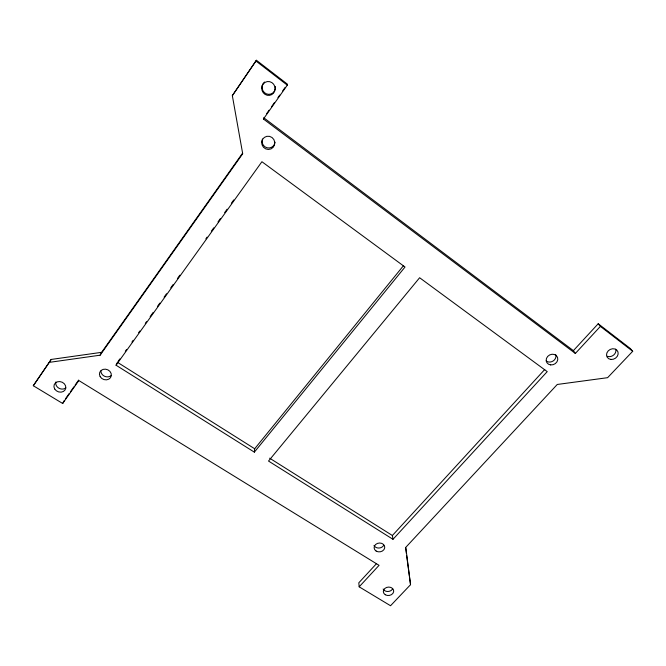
<?xml version="1.0" encoding="UTF-8"?>
<svg xmlns="http://www.w3.org/2000/svg" width="666" height="666" viewBox="0 0 666 666"><rect width="100%" height="100%" fill="white"/><g stroke="black" fill="none" stroke-linecap="round" stroke-linejoin="round"><path stroke-width="1" d="M254.687 448.759L117.432 362.296L116.059 365.218L254.354 452.147L254.687 448.759L403.596 265.534M575.357 353.446L263.428 119.014L287.287 85.148L287.421 84.174L256.41 60.265L232.334 95.638L242.707 153.763L100.116 355.194L49.301 362.362L33.3 385.731L62.671 403.479L78.829 380.536L379.062 565.326L359.174 586.829L390.542 605.735L410.539 584.69L405.777 547.344L557.259 384.465L607.608 377.68L632.7 351.29L630.311 348.509L598.201 323.751L573.384 350.641L575.357 353.446L600.382 326.39L598.201 323.751M263.428 119.014L263.753 117.765L573.384 350.641M232.334 95.638L256.41 60.265M100.116 355.194L101.615 352.331L242.59 153.105M62.671 403.479L64.394 400.333M49.301 362.362L51.165 359.449L101.615 352.331M33.3 385.731L51.165 359.449M65.584 398.643L69.156 393.573M70.346 391.883L73.918 386.813M75.108 385.123L78.68 380.053M266.708 113.57L269.081 110.206M271.445 106.851L274.4 102.647M277.955 97.611L279.728 95.088M282.684 90.892L285.048 87.529M118.032 361.447L119.855 358.907M125.308 351.298L126.515 349.608M131.968 341.999L133.183 340.301M138.636 332.692L139.843 331.002M145.296 323.393L146.512 321.695M150.15 316.625L153.18 312.396M157.417 306.477L159.84 303.088M164.086 297.169L166.508 293.789M170.746 287.87L173.168 284.482M177.414 278.563L179.837 275.183M205.886 238.811L207.101 237.121M211.338 231.202L213.769 227.822M218.007 221.895L220.429 218.515M224.675 212.596L227.098 209.216M231.335 203.288L233.758 199.908M116.059 365.218L261.913 161.721L405.028 267.008L254.354 452.147M392.99 539.31L268.515 461.055L419.622 277.739L547.227 371.62L392.99 539.31L392.391 535.506L544.763 369.472M376.448 563.694L358.808 582.808L359.174 586.829M269.63 458.175L392.391 535.506M256.019 61.056L287.287 85.148M600.382 326.39L632.7 351.29M410.539 584.69L406.635 555.569M405.611 547.527L406.377 553.563M275.274 86.505A6.926 6.627 73.2 0 1 266.392 93.864A6.926 6.627 73.2 0 1 264.469 82.035M615.7 349.167A6.011 5.112 -29.8 0 1 613.694 355.003A6.011 5.112 -29.8 0 1 607.275 356.277M274.991 142.199A6.627 6.452 60.4 0 1 267.074 147.785A6.627 6.452 60.4 0 1 262.437 138.978M555.702 354.612A5.936 5.162 -26.7 0 1 553.263 360.905A5.936 5.162 -26.7 0 1 546.253 361.039M383.783 545.196A5.303 4.412 -6.6 0 1 378.854 548.035A5.303 4.412 -6.6 0 1 374.009 545.429M110.931 375.707A6.002 5.245 20.1 0 1 104.462 376.215A6.002 5.245 20.1 0 1 100.924 370.962M392.69 588.777A5.178 4.196 -6.6 0 1 387.87 591.483A5.178 4.196 -6.6 0 1 383.158 589.01M65.809 387.937A6.027 5.153 21.6 0 1 58.675 388.07A6.027 5.153 21.6 0 1 55.927 381.909M262.146 85.872A6.985 6.677 72.9 0 0 269.547 95.355A6.985 6.677 72.9 0 0 273.601 84.174A6.985 6.677 72.9 0 0 262.146 85.872M610.889 359.449A6.052 5.145 -29.7 0 0 617.981 351.956A6.052 5.145 -29.7 0 0 608.183 350.907A6.052 5.145 -29.7 0 0 610.889 359.449M261.73 142.041A6.677 6.502 59.7 0 0 270.97 148.926A6.677 6.502 59.7 0 0 272.053 137.521A6.677 6.502 59.7 0 0 261.73 142.041M550.674 364.91A5.977 5.195 -26.6 0 0 557.55 357.442A5.977 5.195 -26.6 0 0 547.702 356.393A5.977 5.195 -26.6 0 0 550.674 364.91M376.124 551.04A5.336 4.429 -6.6 0 0 384.698 547.91A5.336 4.429 -6.6 0 0 377.472 543.389A5.336 4.429 -6.6 0 0 376.124 551.04M100.166 376.656A6.052 5.27 19.9 0 0 110.498 377.697A6.052 5.27 19.9 0 0 105.544 369.172A6.052 5.27 19.9 0 0 100.166 376.656M385.273 594.73A5.211 4.221 -6.6 0 0 393.656 591.733A5.211 4.221 -6.6 0 0 386.621 587.437A5.211 4.221 -6.6 0 0 385.273 594.73M54.704 388.994A6.069 5.186 21.5 0 0 65.027 390.018A6.069 5.186 21.5 0 0 59.898 381.585A6.069 5.186 21.5 0 0 54.704 388.994"/></g></svg>
